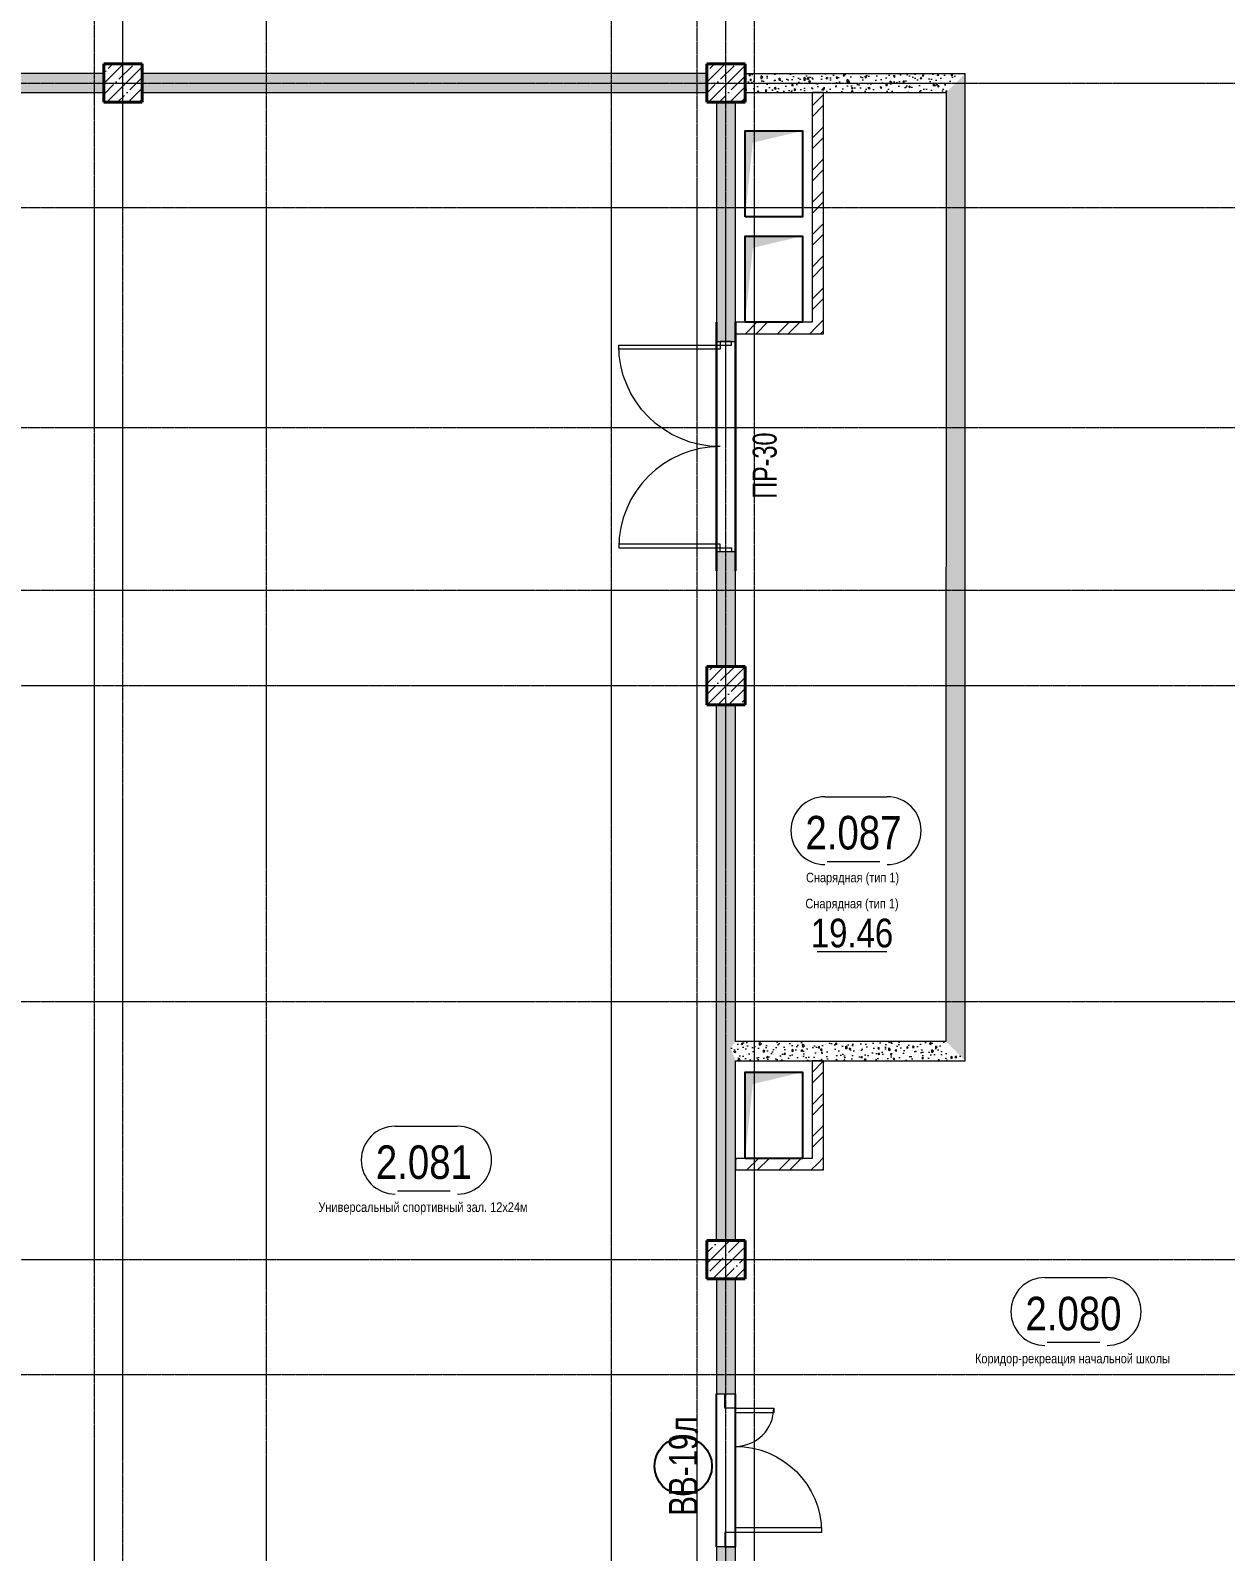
# Model space of a CAD drawing. Header units: millimetres. Extents: x -65509 to 912790, y 446 to 713294.
# Drawn here: x 147528 to 160016, y 200425 to 216325 of the extents above; entities that cross this region are included whole.
import ezdxf
from ezdxf.enums import TextEntityAlignment as Align

# ---------------------------------------------------------------- set-up
doc = ezdxf.new("R2010")
doc.units = ezdxf.units.MM
doc.linetypes.add('CENTER2', pattern=[28.575, 19.05, -3.175, 3.175, -3.175])
doc.linetypes.add('HIDDEN2', pattern=[4.7625, 3.175, -1.5875])
doc.layers.get('Defpoints').update_dxf_attribs({"color": 250})
for name, color, linetype, lineweight in [('A-AREA', 250, 'Continuous', 15), ('АР_Area', 250, 'Continuous', 5), ('АР_Витраж марка', 250, 'Continuous', 9), ('АР_Двери', 5, 'Continuous', 9), ('АР_Двери_витраж', 250, 'Continuous', 9), ('АР_Колонны', 250, 'Continuous', 30), ('АР_площадь пом', 250, 'Continuous', 5), ('АР_Стены ЖБ', 250, 'Continuous', 35), ('АР_Стены кирпич', 250, 'Continuous', 20), ('АР_Стены ПЕНОблок', 250, 'Continuous', 20), ('АР_Штриховка', 250, 'Continuous', 0), ('ОВ_Шахты_блок 4.1', 250, 'Continuous', 25), ('РД_Оси_100', 250, 'Continuous', 0), ('РД_проем_инж перемыч_фахверк', 250, 'Continuous', 18)]:
    doc.layers.add(name, color=color, linetype=linetype, lineweight=lineweight)
for name, color, linetype, lineweight, plot in [('АР_Делит', 250, 'Continuous', 0, False), ('РД_Проем', 250, 'Continuous', 0, False), ('РД_проем_инж перемыч_подсчет', 250, 'Continuous', 30, False)]:
    doc.layers.add(name, color=color, linetype=linetype, lineweight=lineweight, plot=plot)
doc.layers.add('РД_Витраж_вн', color=250, linetype='Continuous')
doc.layers.add('РД_Перемычка инж проемов', color=250, linetype='Continuous')
doc.styles.add('Arial0', font='arial.ttf')
doc.styles.add('Arial_09', font='ARIALN.TTF', dxfattribs={"width": 0.9})
doc.styles.add('style1', font='ARIALN.TTF')
doc.styles.add('ккк', font='isocpeur.ttf', dxfattribs={"width": 0.85, "oblique": 15})
pattern_1 = [(45, (142195.16, 127275.07), (-112.2532, 112.2532), []), (45, (142307.41, 127275.07), (-112.2532, 112.2532), [198.4375, -39.6875, 0, -39.6875])]

# ---------------------------------------------------------------- blocks, each defined once
blk = doc.blocks.new('СОШ_2200_АР_ОСИ_М100_28.05.24')
at = {"layer": 'АР_Делит', "linetype": 'CENTER2'}
for p, q in [((-5954.958, 87200), (47367.08, 87200)), ((-5954.958, 83200), (47367.08, 83200))]:
    blk.add_line(p, q, dxfattribs=at)
at = {"layer": 'РД_Оси_100', "linetype": 'CENTER2'}
for p, q in [((-5954.958, 88500), (119910, 88500)), ((-5954.958, 84900), (119910, 84900)), ((119910, 82200), (-5954.958, 82200)), ((-5954.958, 78900), (119910, 78900)), ((119910, 76200), (-5954.958, 76200)), ((-5954.958, 75000), (119910, 75000))]:
    blk.add_line(p, q, dxfattribs=at)
for points in [[(5849.555, 139938.679), (6000, 139538.679), (6000, -6194.559)], [(6300, -6195.83), (6300, 139538.679), (6450, 139938.679)], [(7800, -6155), (7800, 139938.679)], [(11400, 139938.679), (11400, -6155)], [(12000.12, -6155), (12300, -5755), (12300, 139538.679), (12000, 139938.679)], [(12600, -6155), (12600, 139938.679)], [(13200, -6155), (12900, -5755), (12900, 139538.679), (13220.167, 139939.357)]]:
    blk.add_lwpolyline(points, dxfattribs=at)
blk = doc.blocks.new('otv')
at = {"linetype": 'Continuous'}
blk.add_lwpolyline([(0, -1), (0, 0), (1, 0), (1, -1)], close=True, dxfattribs=at)
blk.add_solid([(0, -1), (0, 0), (0.135, -0.137), (1, 0)], dxfattribs=at)
blk = doc.blocks.new('MOK-МаркаПом_овал_ареал')
for p, q in [((-2.99, 3.76), (3.52, 3.76)), ((-2.75, -3), (2.75, -3))]:
    blk.add_line(p, q)
for centre, radius, start, end in [((-2.99, 0.21), 3.55, 90, 270), ((3.52, 0.21), 3.55, 270, 90), ((-7.41, 0), 7.16, 0, 0.001)]:
    blk.add_arc(centre, radius, start, end)
at = {"color": 0, "style": 'style1'}
blk.add_attdef('АР-ПОМЕЩЕНИЕ:НОМЕР', text='', height=3, dxfattribs=at).set_placement((0.26, 0), align=Align.MIDDLE)
blk = doc.blocks.new('MOK-МаркаПомещения1')
at = {"layer": 'A-AREA', "color": 0}
blk.add_line((-3.65, -1.94), (3.65, -1.94), dxfattribs=at)
at = {"layer": 'A-AREA', "color": 0, "style": 'style1'}
blk.add_attdef('АР-ПОМЕЩЕНИЕ:ПЛОЩАДЬ', text='', height=3, dxfattribs=at).set_placement((0, 0), align=Align.MIDDLE)
at = {"layer": 'Defpoints', "style": 'style1', "flags": 8}
blk.add_attdef('АР-ПОМЕЩЕНИЕ:НАИМЕНОВАНИЕ', text='', height=1, dxfattribs=at).set_placement((0, 2.96), align=Align.MIDDLE)
blk = doc.blocks.new('MOK-МаркаПеремычки')
at = {"color": 0, "style": 'ккк', "oblique": 15, "width": 0.85}
blk.add_attdef('АР-ПРОЕМ:ПЕРЕМЫЧКА', text='', height=2.5, dxfattribs=at).set_placement((0, 0), align=Align.MIDDLE)
blk = doc.blocks.new('МаркаВитража1')
at = {"layer": 'Defpoints'}
blk.add_circle((0, 0), 3, dxfattribs=at)
at = {"color": 0, "linetype": 'ByBlock', "lineweight": -2, "style": 'Arial_09', "width": 0.9}
blk.add_attdef('АР-ОКНО:НАИМЕНОВАНИЕ', text='', height=3, dxfattribs=at).set_placement((0, 0), align=Align.MIDDLE)

msp = doc.modelspace()

# ---------------------------------------------------------------- hatches: boundary and pattern name
at = {"layer": 'АР_Штриховка', "linetype": 'Continuous', "lineweight": 5}
h = msp.add_hatch(dxfattribs=at)
h.set_pattern_fill('ANSI35', color=256, scale=25, style=0)
h.set_pattern_definition(pattern_1)
h.paths.add_polyline_path([(148295.157, 215575.073), (148695.157, 215575.073), (148695.157, 215975.073), (148295.157, 215975.073)], flags=0)
h = msp.add_hatch(dxfattribs=at)
h.set_pattern_fill('ANSI35', color=256, scale=25, style=0)
h.set_pattern_definition(pattern_1)
h.paths.add_polyline_path([(154595.157, 215575.073), (154995.157, 215575.073), (154995.157, 215975.073), (154595.157, 215975.073)], flags=0)
at = {"layer": 'АР_Штриховка', "linetype": 'Continuous', "lineweight": 0}
h = msp.add_hatch(dxfattribs=at)
h.set_pattern_fill('AR-CONC', color=256, angle=-315, style=0)
h.set_pattern_definition([(95, (142195.16, 127275.07), (140.09465, 117.55338), [19.05, -209.55]), (40, (142195.16, 127275.07), (-160.01845, 110.17673), [15.24, -167.6406]), (145.45144, (142206.83, 127284.87), (-19.9238, 227.7301), [16.19, -178.09024]), (91.1842, (142159.24, 127311), (221.41024, 161.9534), [28.575, -314.325]), (141.63556, (142177.7, 127324.5), (-7.0866, 342.8268), [24.285, -267.1356]), (36.18415, (142159.24, 127311), (-7.0866, 342.8268), [22.86, -251.4597]), (66, (142186.18, 127319.97), (179.51998, 34.89515), [19.05, -209.55]), (11, (142186.18, 127319.97), (-86.53993, 173.9412), [15.24, -167.64]), (116.45145, (142201.14, 127322.88), (92.98005, 208.83634), [16.19, -178.08994]), (82.5, (142195.16, 127275.07), (-57.60547, 61.973414), [0, -165.608, 0, -170.18, 0, -168.275]), (52.5, (142195.16, 127275.07), (-23.58973, 118.087), [0, -97.028, 0, -161.798, 0, -64.135]), (12.5, (142155.105, 127235.02), (99.927863, 91.826196), [0, -63.5, 0, -198.12, 0, -262.89]), (2.5, (142137.14, 127217.06), (86.7639, 122.7224), [0, -82.55, 0, -131.572, 0, -186.69])])
h.paths.add_polyline_path([(142592.945, 215875.073), (142592.945, 215675.073), (143345.157, 215675.073), (143345.157, 215875.073)], flags=0)
h.paths.add_polyline_path([(144945.157, 215875.073), (144945.157, 215675.073), (148296.157, 215675.073), (148296.157, 215875.073)], flags=0)
h = msp.add_hatch(dxfattribs=at)
h.set_pattern_fill('AR-CONC', color=256, angle=-315, style=0)
h.set_pattern_definition([(95, (142195.16, 127275.07), (140.09465, 117.55338), [19.05, -209.55]), (40, (142195.16, 127275.07), (-160.01845, 110.17673), [15.24, -167.6406]), (145.45144, (142206.83, 127284.87), (-19.9238, 227.7301), [16.19, -178.09024]), (91.1842, (142159.24, 127311), (221.41024, 161.9534), [28.575, -314.325]), (141.63556, (142177.7, 127324.5), (-7.0866, 342.8268), [24.285, -267.1356]), (36.18415, (142159.24, 127311), (-7.0866, 342.8268), [22.86, -251.4597]), (66, (142186.18, 127319.97), (179.51998, 34.89515), [19.05, -209.55]), (11, (142186.18, 127319.97), (-86.53993, 173.9412), [15.24, -167.64]), (116.45145, (142201.14, 127322.88), (92.98005, 208.83634), [16.19, -178.08994]), (82.5, (142195.16, 127275.07), (-57.60547, 61.973414), [0, -165.608, 0, -170.18, 0, -168.275]), (52.5, (142195.16, 127275.07), (-23.58973, 118.087), [0, -97.028, 0, -161.798, 0, -64.135]), (12.5, (142155.105, 127235.02), (99.927863, 91.826196), [0, -63.5, 0, -198.12, 0, -262.89]), (2.5, (142137.14, 127217.06), (86.7639, 122.7224), [0, -82.55, 0, -131.572, 0, -186.69])])
h.paths.add_polyline_path([(148694.157, 215875.073), (148694.157, 215675.073), (154595.157, 215675.073), (154595.157, 215875.073)], flags=0)
h = msp.add_hatch(dxfattribs=at)
h.set_pattern_fill('AR-CONC', color=256, angle=45, style=0)
h.set_pattern_definition([(95, (142195.16, 127275.07), (140.09465, 117.55338), [19.05, -209.55]), (40, (142195.16, 127275.07), (-160.01845, 110.17673), [15.24, -167.6406]), (145.45144, (142206.83, 127284.87), (-19.9238, 227.7301), [16.19, -178.09024]), (91.1842, (142159.24, 127311), (221.41024, 161.9534), [28.575, -314.325]), (141.63556, (142177.7, 127324.5), (-7.0866, 342.8268), [24.285, -267.1356]), (36.18415, (142159.24, 127311), (-7.0866, 342.8268), [22.86, -251.4597]), (66, (142186.18, 127319.97), (179.51998, 34.89515), [19.05, -209.55]), (11, (142186.18, 127319.97), (-86.53993, 173.9412), [15.24, -167.64]), (116.45145, (142201.14, 127322.88), (92.98005, 208.83634), [16.19, -178.08994]), (82.5, (142195.16, 127275.07), (-57.60547, 61.973414), [0, -165.608, 0, -170.18, 0, -168.275]), (52.5, (142195.16, 127275.07), (-23.58973, 118.087), [0, -97.028, 0, -161.798, 0, -64.135]), (12.5, (142155.105, 127235.02), (99.927863, 91.826196), [0, -63.5, 0, -198.12, 0, -262.89]), (2.5, (142137.14, 127217.06), (86.7639, 122.7224), [0, -82.55, 0, -131.572, 0, -186.69])])
h.paths.add_polyline_path([(154995.157, 215875.073), (154995.157, 215675.073), (155695.157, 215675.073), (155695.157, 215875.073)], flags=0)
h.paths.add_polyline_path([(155695.157, 215875.073), (155695.157, 215675.073), (157095.518, 215675.073), (157295.532, 215875.073)], flags=0)
h = msp.add_hatch(dxfattribs=at)
h.set_pattern_fill('AR-CONC', color=256, angle=-315, style=0)
h.set_pattern_definition([(95, (142195.16, 127275.07), (140.09465, 117.55338), [19.05, -209.55]), (40, (142195.16, 127275.07), (-160.01845, 110.17673), [15.24, -167.6406]), (145.45144, (142206.83, 127284.87), (-19.9238, 227.7301), [16.19, -178.09024]), (91.1842, (142159.24, 127311), (221.41024, 161.9534), [28.575, -314.325]), (141.63556, (142177.7, 127324.5), (-7.0866, 342.8268), [24.285, -267.1356]), (36.18415, (142159.24, 127311), (-7.0866, 342.8268), [22.86, -251.4597]), (66, (142186.18, 127319.97), (179.51998, 34.89515), [19.05, -209.55]), (11, (142186.18, 127319.97), (-86.53993, 173.9412), [15.24, -167.64]), (116.45145, (142201.14, 127322.88), (92.98005, 208.83634), [16.19, -178.08994]), (82.5, (142195.16, 127275.07), (-57.60547, 61.973414), [0, -165.608, 0, -170.18, 0, -168.275]), (52.5, (142195.16, 127275.07), (-23.58973, 118.087), [0, -97.028, 0, -161.798, 0, -64.135]), (12.5, (142155.105, 127235.02), (99.927863, 91.826196), [0, -63.5, 0, -198.12, 0, -262.89]), (2.5, (142137.14, 127217.06), (86.7639, 122.7224), [0, -82.55, 0, -131.572, 0, -186.69])])
h.paths.add_polyline_path([(157295.532, 215875.073), (157095.518, 215675.073), (157094.83, 205755.073), (157294.817, 205555.073)], flags=0)
h = msp.add_hatch(dxfattribs=at)
h.set_pattern_fill('ANSI32', color=256, scale=25, angle=-360, style=0)
h.set_pattern_definition([(45, (142195.16, 127275.07), (-168.3798, 168.3798), []), (45, (142307.4, 127275.07), (-168.3798, 168.3798), [])])
h.paths.add_polyline_path([(155695.157, 213275.073), (155815.157, 213155.073), (155815.157, 215675.073), (155695.157, 215675.073)], flags=0)
h = msp.add_hatch(dxfattribs=at)
h.set_pattern_fill('AR-CONC', color=256, angle=-315, style=0)
h.set_pattern_definition([(95, (142195.16, 127275.07), (140.09465, 117.55338), [19.05, -209.55]), (40, (142195.16, 127275.07), (-160.01845, 110.17673), [15.24, -167.6406]), (145.45144, (142206.83, 127284.87), (-19.9238, 227.7301), [16.19, -178.09024]), (91.1842, (142159.24, 127311), (221.41024, 161.9534), [28.575, -314.325]), (141.63556, (142177.7, 127324.5), (-7.0866, 342.8268), [24.285, -267.1356]), (36.18415, (142159.24, 127311), (-7.0866, 342.8268), [22.86, -251.4597]), (66, (142186.18, 127319.97), (179.51998, 34.89515), [19.05, -209.55]), (11, (142186.18, 127319.97), (-86.53993, 173.9412), [15.24, -167.64]), (116.45145, (142201.14, 127322.88), (92.98005, 208.83634), [16.19, -178.08994]), (82.5, (142195.16, 127275.07), (-57.60547, 61.973414), [0, -165.608, 0, -170.18, 0, -168.275]), (52.5, (142195.16, 127275.07), (-23.58973, 118.087), [0, -97.028, 0, -161.798, 0, -64.135]), (12.5, (142155.105, 127235.02), (99.927863, 91.826196), [0, -63.5, 0, -198.12, 0, -262.89]), (2.5, (142137.14, 127217.06), (86.7639, 122.7224), [0, -82.55, 0, -131.572, 0, -186.69])])
h.paths.add_polyline_path([(154895.157, 215575.073), (154695.157, 215575.073), (154695.157, 213075.073), (154895.157, 213075.073)], flags=0)
h.paths.add_polyline_path([(154895.157, 210875.073), (154695.157, 210875.073), (154695.157, 209675.073), (154895.157, 209675.073)], flags=0)
h = msp.add_hatch(dxfattribs=at)
h.set_pattern_fill('ANSI32', color=256, scale=25, style=0)
h.set_pattern_definition([(45, (142195.16, 127275.07), (-168.3798, 168.3798), []), (45, (142307.4, 127275.07), (-168.3798, 168.3798), [])])
h.paths.add_polyline_path([(155815.157, 213155.073), (155695.157, 213275.073), (154895.157, 213275.073), (154895.157, 213155.073)], flags=0)
at = {"layer": 'АР_Штриховка', "linetype": 'Continuous', "lineweight": 5}
h = msp.add_hatch(dxfattribs=at)
h.set_pattern_fill('ANSI35', color=256, scale=25, style=0)
h.set_pattern_definition(pattern_1)
h.paths.add_polyline_path([(154595.157, 209275.073), (154995.157, 209275.073), (154995.157, 209675.073), (154595.157, 209675.073)], flags=0)
at = {"layer": 'АР_Штриховка', "linetype": 'Continuous', "lineweight": 0}
h = msp.add_hatch(dxfattribs=at)
h.set_pattern_fill('AR-CONC', color=256, angle=-315, style=0)
h.set_pattern_definition([(95, (142195.16, 127275.07), (140.09465, 117.55338), [19.05, -209.55]), (40, (142195.16, 127275.07), (-160.01845, 110.17673), [15.24, -167.6406]), (145.45144, (142206.83, 127284.87), (-19.9238, 227.7301), [16.19, -178.09024]), (91.1842, (142159.24, 127311), (221.41024, 161.9534), [28.575, -314.325]), (141.63556, (142177.7, 127324.5), (-7.0866, 342.8268), [24.285, -267.1356]), (36.18415, (142159.24, 127311), (-7.0866, 342.8268), [22.86, -251.4597]), (66, (142186.18, 127319.97), (179.51998, 34.89515), [19.05, -209.55]), (11, (142186.18, 127319.97), (-86.53993, 173.9412), [15.24, -167.64]), (116.45145, (142201.14, 127322.88), (92.98005, 208.83634), [16.19, -178.08994]), (82.5, (142195.16, 127275.07), (-57.60547, 61.973414), [0, -165.608, 0, -170.18, 0, -168.275]), (52.5, (142195.16, 127275.07), (-23.58973, 118.087), [0, -97.028, 0, -161.798, 0, -64.135]), (12.5, (142155.105, 127235.02), (99.927863, 91.826196), [0, -63.5, 0, -198.12, 0, -262.89]), (2.5, (142137.14, 127217.06), (86.7639, 122.7224), [0, -82.55, 0, -131.572, 0, -186.69])])
h.paths.add_polyline_path([(154895.157, 209275.073), (154695.157, 209275.073), (154695.157, 205755.073), (154845.157, 205688.406), (154895.157, 205755.073)], flags=0)
h.paths.add_polyline_path([(154895.157, 205555.073), (154845.157, 205688.406), (154695.157, 205755.073), (154695.157, 204415.073), (154895.157, 204415.073)], flags=0)
h.paths.add_polyline_path([(154895.157, 204415.073), (154695.157, 204415.073), (154695.157, 203675.073), (154895.157, 203675.073)], flags=0)
h = msp.add_hatch(dxfattribs=at)
h.set_pattern_fill('AR-CONC', color=256, angle=45, style=0)
h.set_pattern_definition([(95, (142195.16, 127275.07), (140.09465, 117.55338), [19.05, -209.55]), (40, (142195.16, 127275.07), (-160.01845, 110.17673), [15.24, -167.6406]), (145.45144, (142206.83, 127284.87), (-19.9238, 227.7301), [16.19, -178.09024]), (91.1842, (142159.24, 127311), (221.41024, 161.9534), [28.575, -314.325]), (141.63556, (142177.7, 127324.5), (-7.0866, 342.8268), [24.285, -267.1356]), (36.18415, (142159.24, 127311), (-7.0866, 342.8268), [22.86, -251.4597]), (66, (142186.18, 127319.97), (179.51998, 34.89515), [19.05, -209.55]), (11, (142186.18, 127319.97), (-86.53993, 173.9412), [15.24, -167.64]), (116.45145, (142201.14, 127322.88), (92.98005, 208.83634), [16.19, -178.08994]), (82.5, (142195.16, 127275.07), (-57.60547, 61.973414), [0, -165.608, 0, -170.18, 0, -168.275]), (52.5, (142195.16, 127275.07), (-23.58973, 118.087), [0, -97.028, 0, -161.798, 0, -64.135]), (12.5, (142155.105, 127235.02), (99.927863, 91.826196), [0, -63.5, 0, -198.12, 0, -262.89]), (2.5, (142137.14, 127217.06), (86.7639, 122.7224), [0, -82.55, 0, -131.572, 0, -186.69])])
h.paths.add_polyline_path([(157294.817, 205555.073), (157094.83, 205755.073), (154895.157, 205755.073), (154845.157, 205688.406), (154895.157, 205555.073)], flags=0)
h = msp.add_hatch(dxfattribs=at)
h.set_pattern_fill('ANSI32', color=256, scale=25, angle=-360, style=0)
h.set_pattern_definition([(45, (142195.16, 127275.07), (-168.3798, 168.3798), []), (45, (142307.4, 127275.07), (-168.3798, 168.3798), [])])
h.paths.add_polyline_path([(155815.157, 205555.073), (155695.157, 205555.073), (155695.157, 204535.073), (155815.157, 204415.073)], flags=0)
h = msp.add_hatch(dxfattribs=at)
h.set_pattern_fill('ANSI32', color=256, scale=25, angle=-360, style=0)
h.set_pattern_definition([(45, (142195.16, 127275.07), (-168.3798, 168.3798), []), (45, (142307.4, 127275.07), (-168.3798, 168.3798), [])])
h.paths.add_polyline_path([(155815.157, 204415.073), (155695.157, 204535.073), (154895.157, 204535.073), (154895.157, 204415.073)], flags=0)
at = {"layer": 'АР_Штриховка', "linetype": 'Continuous', "lineweight": 5}
h = msp.add_hatch(dxfattribs=at)
h.set_pattern_fill('ANSI35', color=256, scale=25, style=0)
h.set_pattern_definition(pattern_1)
h.paths.add_polyline_path([(154595.157, 203275.073), (154995.157, 203275.073), (154995.157, 203675.073), (154595.157, 203675.073)], flags=0)
at = {"layer": 'АР_Штриховка', "linetype": 'Continuous', "lineweight": 0}
h = msp.add_hatch(dxfattribs=at)
h.set_pattern_fill('AR-CONC', color=256, angle=-315, style=0)
h.set_pattern_definition([(95, (142195.16, 127275.07), (140.09465, 117.55338), [19.05, -209.55]), (40, (142195.16, 127275.07), (-160.01845, 110.17673), [15.24, -167.6406]), (145.45144, (142206.83, 127284.87), (-19.9238, 227.7301), [16.19, -178.09024]), (91.1842, (142159.24, 127311), (221.41024, 161.9534), [28.575, -314.325]), (141.63556, (142177.7, 127324.5), (-7.0866, 342.8268), [24.285, -267.1356]), (36.18415, (142159.24, 127311), (-7.0866, 342.8268), [22.86, -251.4597]), (66, (142186.18, 127319.97), (179.51998, 34.89515), [19.05, -209.55]), (11, (142186.18, 127319.97), (-86.53993, 173.9412), [15.24, -167.64]), (116.45145, (142201.14, 127322.88), (92.98005, 208.83634), [16.19, -178.08994]), (82.5, (142195.16, 127275.07), (-57.60547, 61.973414), [0, -165.608, 0, -170.18, 0, -168.275]), (52.5, (142195.16, 127275.07), (-23.58973, 118.087), [0, -97.028, 0, -161.798, 0, -64.135]), (12.5, (142155.105, 127235.02), (99.927863, 91.826196), [0, -63.5, 0, -198.12, 0, -262.89]), (2.5, (142137.14, 127217.06), (86.7639, 122.7224), [0, -82.55, 0, -131.572, 0, -186.69])])
h.paths.add_polyline_path([(154895.157, 203275.073), (154695.157, 203275.073), (154695.157, 202075.073), (154895.157, 202075.073)], flags=0)
h.paths.add_polyline_path([(154895.157, 200475.073), (154695.157, 200475.073), (154695.157, 197674.073), (154895.157, 197674.073)], flags=0)

# ---------------------------------------------------------------- linework, layer by layer
at = {"layer": 'АР_Двери', "linetype": 'Continuous', "lineweight": 9}
for points in [[(154855.157, 213035.073), (154855.157, 213075.073), (154735.157, 213075.073), (154735.157, 213035.073)], [(154735.157, 213035.073), (154735.157, 212995.073), (153675.157, 212995.073), (153675.157, 213035.073)], [(154735.157, 210915.073), (154735.157, 210955.073), (153675.157, 210955.073), (153675.157, 210915.073)], [(154855.157, 210915.073), (154855.157, 210875.073), (154735.157, 210875.073), (154735.157, 210915.073)]]:
    msp.add_lwpolyline(points, close=True, dxfattribs=at)
at = {"layer": 'АР_Двери', "linetype": 'Continuous', "lineweight": 9, "extrusion": (0, 0, -1)}
msp.add_arc((-154735.157, 213035.073), 1060, 270, 0, dxfattribs=at)
at = {"layer": 'АР_Двери', "linetype": 'Continuous', "lineweight": 9}
msp.add_arc((154735.157, 210915.073), 1060, 89.9999999, 179.9999999, dxfattribs=at)
at = {"layer": 'АР_Двери_витраж', "linetype": 'Continuous', "lineweight": 9}
for points in [[(154785.157, 201925.073), (154785.157, 202075.073), (154895.157, 202075.073), (154895.157, 201925.073)], [(155295.157, 201925.073), (155295.157, 201875.073), (154895.157, 201875.073), (154895.157, 201925.073)], [(154895.157, 200625.073), (154895.157, 200675.073), (155795.157, 200675.073), (155795.157, 200625.073)], [(154785.157, 200625.073), (154785.157, 200475.073), (154895.157, 200475.073), (154895.157, 200625.073)]]:
    msp.add_lwpolyline(points, close=True, dxfattribs=at)
msp.add_arc((154895.157, 201925.073), 400, 270, 0, dxfattribs=at)
at = {"layer": 'АР_Двери_витраж', "linetype": 'Continuous', "lineweight": 9, "extrusion": (0, 0, -1)}
msp.add_arc((-154895.157, 200625.073), 900, 90.0000001, 180.0000001, dxfattribs=at)
at = {"layer": 'АР_Колонны', "linetype": 'HIDDEN2', "lineweight": 25}
for p, q in [((148295.157, 215975.073), (148695.157, 215975.073)), ((148295.157, 215575.073), (148295.157, 215975.073)), ((148695.157, 215975.073), (148695.157, 215575.073)), ((154595.157, 215975.073), (154995.157, 215975.073)), ((154595.157, 215575.073), (154595.157, 215975.073)), ((154995.157, 215975.073), (154995.157, 215575.073)), ((148695.157, 215575.073), (148295.157, 215575.073)), ((154995.157, 215575.073), (154595.157, 215575.073)), ((154595.157, 209675.073), (154995.157, 209675.073)), ((154595.157, 209275.073), (154595.157, 209675.073)), ((154995.157, 209675.073), (154995.157, 209275.073)), ((154995.157, 209275.073), (154595.157, 209275.073)), ((154595.157, 203675.073), (154995.157, 203675.073)), ((154595.157, 203275.073), (154595.157, 203675.073)), ((154995.157, 203675.073), (154995.157, 203275.073)), ((154995.157, 203275.073), (154595.157, 203275.073))]:
    msp.add_line(p, q, dxfattribs=at)
at = {"layer": 'АР_Колонны', "linetype": 'Continuous', "lineweight": 35}
for p, q in [((148295.157, 215975.073), (148695.157, 215975.073)), ((148295.157, 215575.073), (148295.157, 215975.073)), ((148695.157, 215575.073), (148695.157, 215975.073)), ((154595.157, 215975.073), (154995.157, 215975.073)), ((154595.157, 215575.073), (154595.157, 215975.073)), ((154995.157, 215575.073), (154995.157, 215975.073)), ((148295.157, 215575.073), (148695.157, 215575.073)), ((154595.157, 215575.073), (154995.157, 215575.073)), ((154595.157, 209675.073), (154995.157, 209675.073)), ((154595.157, 209275.073), (154595.157, 209675.073)), ((154995.157, 209275.073), (154995.157, 209675.073)), ((154595.157, 209275.073), (154995.157, 209275.073)), ((154595.157, 203675.073), (154995.157, 203675.073)), ((154595.157, 203275.073), (154595.157, 203675.073)), ((154995.157, 203275.073), (154995.157, 203675.073)), ((154595.157, 203275.073), (154995.157, 203275.073))]:
    msp.add_line(p, q, dxfattribs=at)
at = {"layer": 'АР_Стены ЖБ', "linetype": 'Continuous', "lineweight": 40}
for p, q in [((148695.157, 215975.073), (148295.157, 215975.073)), ((148295.157, 215975.073), (148295.157, 215575.073)), ((148695.157, 215575.073), (148695.157, 215975.073)), ((154995.157, 215975.073), (154595.157, 215975.073)), ((154595.157, 215975.073), (154595.157, 215575.073)), ((154995.157, 215575.073), (154995.157, 215975.073)), ((148295.157, 215575.073), (148695.157, 215575.073)), ((154595.157, 215575.073), (154995.157, 215575.073)), ((154995.157, 209675.073), (154595.157, 209675.073)), ((154595.157, 209675.073), (154595.157, 209275.073)), ((154995.157, 209275.073), (154995.157, 209675.073)), ((154595.157, 209275.073), (154995.157, 209275.073)), ((154995.157, 203675.073), (154595.157, 203675.073)), ((154595.157, 203675.073), (154595.157, 203275.073)), ((154995.157, 203275.073), (154995.157, 203675.073)), ((154595.157, 203275.073), (154995.157, 203275.073))]:
    msp.add_line(p, q, dxfattribs=at)
at = {"layer": 'АР_Стены кирпич', "linetype": 'Continuous', "lineweight": 20}
for p, q in [((155815.157, 215675.073), (155695.157, 215675.073)), ((155695.157, 215675.073), (155695.157, 213275.073)), ((155815.157, 213155.073), (155815.157, 215675.073)), ((155695.157, 213275.073), (154895.157, 213275.073)), ((154895.157, 213275.073), (154895.157, 213155.073)), ((154895.157, 213155.073), (155815.157, 213155.073)), ((155815.157, 205555.073), (155695.157, 205555.073)), ((155695.157, 205555.073), (155695.157, 204535.073)), ((155815.157, 204415.073), (155815.157, 205555.073)), ((155695.157, 204535.073), (154895.157, 204535.073)), ((154895.157, 204535.073), (154895.157, 204415.073)), ((154895.157, 204415.073), (155815.157, 204415.073))]:
    msp.add_line(p, q, dxfattribs=at)
at = {"layer": 'АР_Стены ПЕНОблок', "linetype": 'Continuous', "lineweight": 20}
for p, q in [((148296.157, 215875.073), (144945.157, 215875.073)), ((148296.157, 215675.073), (148296.157, 215875.073)), ((148694.157, 215875.073), (148694.157, 215675.073)), ((154595.157, 215875.073), (148694.157, 215875.073)), ((154595.157, 215675.073), (154595.157, 215875.073)), ((154995.157, 215875.073), (157295.532, 215875.073)), ((154995.157, 215875.073), (154995.157, 215675.073)), ((157294.817, 205555.073), (157295.532, 215875.073)), ((144945.157, 215675.073), (148296.157, 215675.073)), ((148694.157, 215675.073), (154595.157, 215675.073)), ((154995.157, 215675.073), (157095.518, 215675.073)), ((157095.518, 215675.073), (157094.83, 205755.073)), ((154895.157, 215575.073), (154695.157, 215575.073)), ((154695.157, 215575.073), (154695.157, 213075.073)), ((154895.157, 213075.073), (154895.157, 215575.073)), ((154695.157, 213075.073), (154895.157, 213075.073)), ((154895.157, 210875.073), (154695.157, 210875.073)), ((154695.157, 210875.073), (154695.157, 209675.073)), ((154895.157, 209675.073), (154895.157, 210875.073)), ((154695.157, 209675.073), (154895.157, 209675.073)), ((154695.157, 203675.073), (154695.157, 209275.073)), ((154895.157, 209275.073), (154695.157, 209275.073)), ((154895.157, 205755.073), (154895.157, 209275.073)), ((157094.83, 205755.073), (154895.157, 205755.073)), ((154895.157, 205555.073), (157294.817, 205555.073)), ((154895.157, 203675.073), (154895.157, 205555.073)), ((154695.157, 203675.073), (154895.157, 203675.073)), ((154895.157, 203275.073), (154695.157, 203275.073)), ((154695.157, 203275.073), (154695.157, 202075.073)), ((154895.157, 202075.073), (154895.157, 203275.073)), ((154695.157, 202075.073), (154895.157, 202075.073)), ((154895.157, 200475.073), (154695.157, 200475.073)), ((154695.157, 200475.073), (154695.157, 197674.073)), ((154895.157, 197674.073), (154895.157, 200475.073))]:
    msp.add_line(p, q, dxfattribs=at)
at = {"layer": 'РД_Витраж_вн', "linetype": 'Continuous', "lineweight": -3}
for p, q in [((154695.157, 200475.073), (154695.157, 202075.073)), ((154895.157, 200475.073), (154895.157, 202075.073))]:
    msp.add_line(p, q, dxfattribs=at)
at = {"layer": 'РД_Проем', "linetype": 'Continuous', "lineweight": 0}
for p, q in [((154695.157, 210875.073), (154695.157, 213075.073)), ((154895.157, 210875.073), (154895.157, 213075.073)), ((154695.157, 200475.073), (154695.157, 202075.073)), ((154895.157, 200475.073), (154895.157, 202075.073))]:
    msp.add_line(p, q, dxfattribs=at)
at = {"layer": 'РД_проем_инж перемыч_подсчет', "linetype": 'Continuous', "lineweight": 30}
for p, q in [((154695.157, 213275.073), (154695.157, 210675.073)), ((154895.157, 213275.073), (154895.157, 210675.073))]:
    msp.add_line(p, q, dxfattribs=at)
at = {"layer": 'РД_проем_инж перемыч_фахверк', "linetype": 'Continuous', "lineweight": 18}
for p, q in [((154695.157, 200475.073), (154695.157, 202075.073)), ((154895.157, 200475.073), (154895.157, 202075.073))]:
    msp.add_line(p, q, dxfattribs=at)

# ---------------------------------------------------------------- block references
at = {"layer": 'АР_Area', "linetype": 'Continuous', "lineweight": 5}
ref = msp.add_blockref('MOK-МаркаПом_овал_ареал', (156128.151, 207939.601), dxfattribs=dict(at, xscale=100, yscale=100, zscale=100))
ref.add_attrib('АР-ПОМЕЩЕНИЕ:НОМЕР', '2.087', dxfattribs={"layer": '0', "color": 0, "height": 350, "style": 'style1'}).set_placement((156128.151, 207939.601), align=Align.MIDDLE)
ref.add_attrib('АР-ПОМЕЩЕНИЕ:НАИМЕНОВАНИЕ', 'Снарядная (тип 1)', dxfattribs={"layer": 'Defpoints', "color": 2, "height": 100, "style": 'style1'}).set_placement((156118.735, 207458.208), align=Align.MIDDLE)
ref = msp.add_blockref('MOK-МаркаПом_овал_ареал', (151639.381, 204495.652), dxfattribs=dict(at, xscale=100, yscale=100, zscale=100))
ref.add_attrib('АР-ПОМЕЩЕНИЕ:НОМЕР', '2.081', dxfattribs={"layer": '0', "color": 0, "height": 350, "style": 'style1'}).set_placement((151639.381, 204495.652), align=Align.MIDDLE)
ref.add_attrib('АР-ПОМЕЩЕНИЕ:НАИМЕНОВАНИЕ', 'Универсальный спортивный зал. 12х24м', dxfattribs={"layer": 'Defpoints', "color": 2, "height": 100, "style": 'style1'}).set_placement((151629.965, 204014.259), align=Align.MIDDLE)
ref = msp.add_blockref('MOK-МаркаПом_овал_ареал', (158427.08, 202913.206), dxfattribs=dict(at, xscale=100, yscale=100, zscale=100))
ref.add_attrib('АР-ПОМЕЩЕНИЕ:НОМЕР', '2.080', dxfattribs={"layer": '0', "color": 0, "height": 350, "style": 'style1'}).set_placement((158427.08, 202913.206), align=Align.MIDDLE)
ref.add_attrib('АР-ПОМЕЩЕНИЕ:НАИМЕНОВАНИЕ', 'Коридор-рекреация начальной школы', dxfattribs={"layer": 'Defpoints', "color": 2, "height": 100, "style": 'style1'}).set_placement((158417.665, 202431.813), align=Align.MIDDLE)
at = {"layer": 'АР_Витраж марка', "linetype": 'Continuous', "lineweight": 9, "xscale": 100, "yscale": 100, "zscale": 100, "rotation": 89.99999999999999}
msp.add_blockref('МаркаВитража1', (154349.011, 201318.743), dxfattribs=at).add_auto_attribs({'АР-ОКНО:НАИМЕНОВАНИЕ': 'ВВ-19л'})
at = {"layer": 'АР_площадь пом', "linetype": 'Continuous', "lineweight": 5}
ref = msp.add_blockref('MOK-МаркаПомещения1', (156112.841, 206890.511), dxfattribs=dict(at, xscale=100, yscale=100, zscale=100))
ref.add_attrib('АР-ПОМЕЩЕНИЕ:НАИМЕНОВАНИЕ', 'Снарядная (тип 1)', dxfattribs={"layer": 'Defpoints', "height": 100, "style": 'style1'}).set_placement((156112.841, 207186.073), align=Align.MIDDLE)
ref.add_attrib('АР-ПОМЕЩЕНИЕ:ПЛОЩАДЬ', '19.46', dxfattribs={"layer": 'A-AREA', "color": 0, "height": 300, "style": 'style1'}).set_placement((156112.841, 206890.511), align=Align.MIDDLE)
at = {"layer": 'ОВ_Шахты_блок 4.1', "xscale": 600, "yscale": 900}
for p in [(154995.157, 215275.073), (154995.157, 214175.073), (154995.157, 205435.073)]:
    msp.add_blockref('otv', p, dxfattribs=at)
at = {"layer": 'РД_Оси_100'}
msp.add_blockref('СОШ_2200_АР_ОСИ_М100_28.05.24', (142195.157, 127275.073), dxfattribs=at)
at = {"layer": 'РД_Перемычка инж проемов', "linetype": 'Continuous', "lineweight": -3}
ref = msp.add_blockref('MOK-МаркаПеремычки', (155199.924, 211776.116, 200), dxfattribs=dict(at, xscale=100, yscale=100, zscale=100, rotation=89.99999999999997))
ref.add_attrib('АР-ПРОЕМ:ПЕРЕМЫЧКА', 'ПР-30', dxfattribs={"layer": '0', "color": 0, "height": 250, "rotation": 90, "style": 'Arial0', "width": 0.7}).set_placement((155199.924, 211776.116, 200), align=Align.MIDDLE)

doc.saveas('drawing.dxf')
